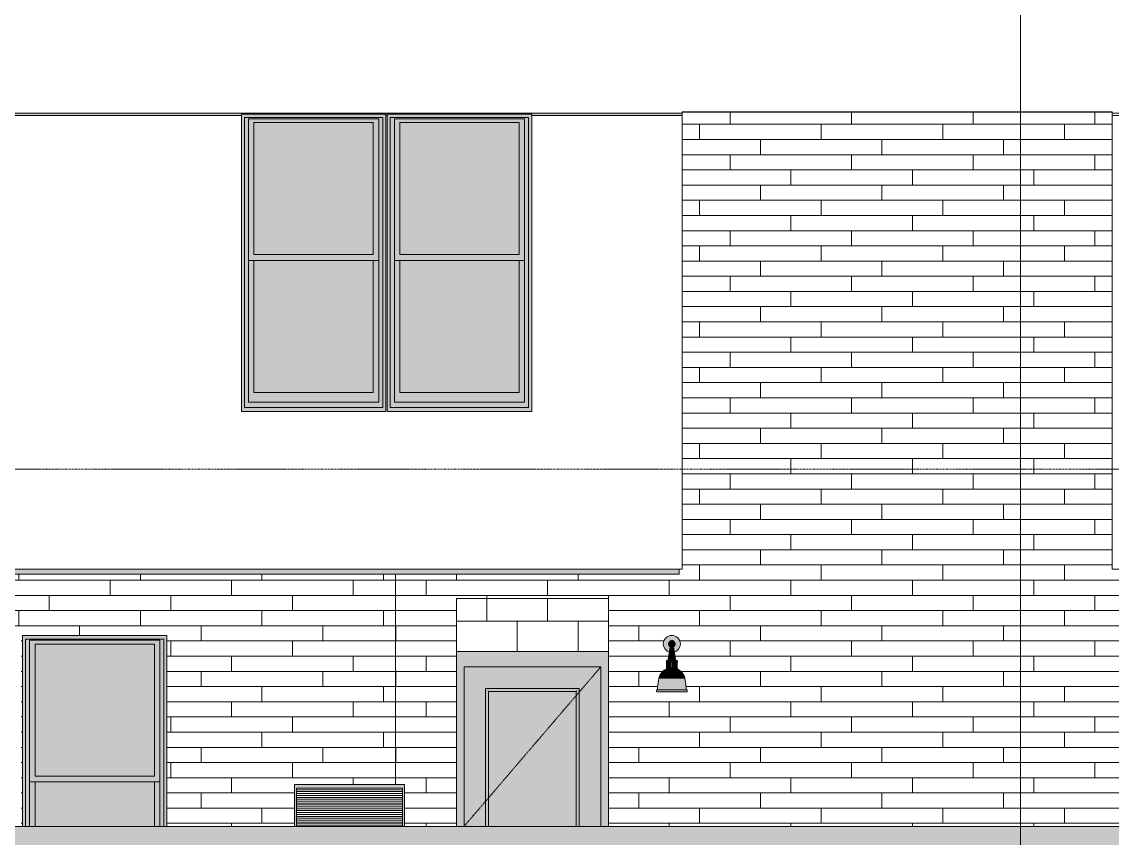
# Model space of a CAD drawing. Header units: inches. Extents: x -4178 to 1394, y -264 to 627.
# Drawn here: x -2810.7 to -2523.7, y 38.9 to 253.8 of the extents above; entities that cross this region are included whole.
import ezdxf

# ---------------------------------------------------------------- set-up
doc = ezdxf.new("R2010")
doc.units = ezdxf.units.IN
doc.header["$MEASUREMENT"] = 0
doc.linetypes.add('Dash 1_16_', pattern=[0.125, 0.0625, -0.0625])
doc.linetypes.add('Grid Line 1_2_', pattern=[0.875, 0.5, -0.125, 0.125, -0.125])
for name, color, linetype, lineweight in [('0-1', 7, 'Continuous', 5), ('0-2', 7, 'Continuous', 9), ('A-CLNG-1', 13, 'Continuous', 5), ('A-CLNG-2', 13, 'Continuous', 9), ('A-DOOR-1', 254, 'Continuous', 9), ('A-DOOR-2', 7, 'Dash 1_16_', 9), ('A-DOOR-3', 7, 'Continuous', 9), ('A-DOOR-FRAM-1', 254, 'Continuous', 9), ('A-DOOR-FRAM-2', 7, 'Continuous', 9), ('A-DOOR-GLAZ-1', 10, 'Continuous', 9), ('A-FLOR-LEVL-1', 51, 'Grid Line 1_2_', 9), ('A-GENM', 5, 'Continuous', 9), ('A-GLAZ-1', 151, 'Continuous', 9), ('A-WALL-1', 7, 'Continuous', 9), ('A-WALL-2', 113, 'Continuous', 5), ('A-WALL-3', 113, 'Continuous', 9), ('A-WALL-PATT-1', 8, 'Continuous', 9), ('A-WALL-PATT-2', 111, 'Continuous', 9), ('E-LITE-EQPM', 33, 'Continuous', 9), ('G-ANNO-SYMB-2', 111, 'Continuous', 9)]:
    doc.layers.add(name, color=color, linetype=linetype, lineweight=lineweight)

# ---------------------------------------------------------------- blocks, each defined once
blk = doc.blocks.new('STOREFRONT DOOR B - ALUM_ STILE W_ GLASS INSET-2299201-BUILDING ELEVATION - WEST')
at = {"layer": 'A-DOOR-1'}
for points in [[(-2688.64, 42), (-2688.62, 78.31), (-2664.01, 78.28), (-2664.01, 42), (-2658.32, 42), (-2658.32, 84), (-2694.32, 84), (-2694.32, 42), (-2690.92, 42)], [(-2688.64, 42), (-2688.56, 42), (-2688.6, 78.28), (-2688.64, 78.26), (-2688.64, 48.39)], [(-2664.09, 78.24), (-2664.07, 78.31), (-2688.6, 78.28), (-2688.56, 78.24), (-2664.29, 78.24)], [(-2688.56, 42), (-2688.05, 42), (-2688.05, 77.72), (-2664.6, 77.72), (-2664.6, 42), (-2664.09, 42), (-2664.09, 78.24), (-2688.56, 78.24), (-2688.56, 48.39)], [(-2681.04, 77.53), (-2664.77, 77.55), (-2664.65, 77.72), (-2688.05, 77.72), (-2687.85, 77.53), (-2685.23, 77.53)], [(-2687.85, 42), (-2687.88, 77.55), (-2688.05, 77.67), (-2688.02, 42), (-2687.85, 42)], [(-2664.8, 42), (-2664.6, 42), (-2664.6, 77.72), (-2664.8, 77.53), (-2664.8, 42.4)], [(-2664.01, 42), (-2664.01, 42), (-2664.05, 78.28), (-2664.09, 78.24), (-2664.05, 42), (-2664.01, 42)]]:
    blk.add_hatch(color=256, dxfattribs=at).paths.add_polyline_path(points, flags=0)
at = {"layer": 'A-DOOR-FRAM-1'}
blk.add_hatch(color=256, dxfattribs=at).paths.add_polyline_path([(-2695.32, 42), (-2694.32, 42), (-2694.32, 84), (-2658.32, 84), (-2658.32, 42), (-2656.32, 42), (-2656.32, 88), (-2696.32, 88), (-2696.32, 42)], flags=0)
at = {"layer": 'A-DOOR-GLAZ-1'}
blk.add_hatch(color=256, dxfattribs=at).paths.add_polyline_path([(-2681.04, 42), (-2664.8, 42), (-2664.8, 77.53), (-2687.85, 77.53), (-2687.85, 42)], flags=0)
at = {"layer": 'A-DOOR-2'}
blk.add_line((-2658.32, 84), (-2694.32, 42), dxfattribs=at)
at = {"layer": 'A-DOOR-3'}
for p, q in [((-2658.32, 84), (-2694.32, 84)), ((-2694.32, 84), (-2694.32, 42)), ((-2658.32, 42), (-2658.32, 84)), ((-2688.64, 78.31), (-2688.64, 42)), ((-2664.01, 78.31), (-2688.64, 78.31)), ((-2687.85, 42), (-2687.85, 77.53)), ((-2687.85, 77.53), (-2664.8, 77.53)), ((-2664.8, 77.53), (-2664.8, 42)), ((-2664.01, 42), (-2664.01, 78.31))]:
    blk.add_line(p, q, dxfattribs=at)
for points, knots in [([(-2688.56, 78.24), (-2688.57, 78.24), (-2688.58, 78.25), (-2688.59, 78.27), (-2688.6, 78.27), (-2688.6, 78.28), (-2688.61, 78.29), (-2688.62, 78.29), (-2688.62, 78.3), (-2688.63, 78.3), (-2688.63, 78.31), (-2688.64, 78.31), (-2688.64, 78.31), (-2688.64, 78.31)], [0, 0, 0, 0, 0.166667, 0.25, 0.333333, 0.375, 0.416667, 0.5, 0.583333, 0.666667, 0.75, 0.833333, 1, 1, 1, 1]), ([(-2687.85, 77.53), (-2687.85, 77.53), (-2687.85, 77.53), (-2687.87, 77.54), (-2687.88, 77.55), (-2687.89, 77.57), (-2687.9, 77.58), (-2687.91, 77.59), (-2687.93, 77.6), (-2687.95, 77.62), (-2687.96, 77.64), (-2687.98, 77.65), (-2688.01, 77.68), (-2688.03, 77.71), (-2688.05, 77.72)], [0, 0, 0, 0, 0.166667, 0.25, 0.333333, 0.416667, 0.458333, 0.5, 0.583333, 0.666667, 0.708333, 0.75, 0.833333, 1, 1, 1, 1]), ([(-2664.6, 77.72), (-2664.62, 77.71), (-2664.64, 77.68), (-2664.67, 77.65), (-2664.69, 77.63), (-2664.71, 77.61), (-2664.72, 77.6), (-2664.74, 77.59), (-2664.75, 77.58), (-2664.76, 77.57), (-2664.77, 77.55), (-2664.78, 77.54), (-2664.79, 77.53), (-2664.8, 77.53), (-2664.8, 77.53)], [-1, -1, -1, -1, -0.833333, -0.75, -0.666667, -0.625, -0.583333, -0.5, -0.458333, -0.416667, -0.333333, -0.25, -0.166667, 0, 0, 0, 0]), ([(-2664.01, 78.31), (-2664.01, 78.31), (-2664.01, 78.31), (-2664.01, 78.31), (-2664.02, 78.3), (-2664.02, 78.3), (-2664.03, 78.29), (-2664.04, 78.29), (-2664.04, 78.28), (-2664.05, 78.27), (-2664.06, 78.27), (-2664.07, 78.25), (-2664.08, 78.24), (-2664.09, 78.24)], [-1, -1, -1, -1, -0.833333, -0.75, -0.666667, -0.583333, -0.5, -0.416667, -0.375, -0.333333, -0.25, -0.166667, 0, 0, 0, 0])]:
    blk.add_open_spline(points, degree=3, knots=knots, dxfattribs=at)
at = {"layer": 'A-DOOR-FRAM-2'}
for p, q in [((-2694.32, 84), (-2694.32, 42)), ((-2694.32, 84), (-2658.32, 84)), ((-2658.32, 84), (-2658.32, 42))]:
    blk.add_line(p, q, dxfattribs=at)
blk = doc.blocks.new('CTR - 1st Phase -Stairs _ Elevators_rvt-1-BUILDING ELEVATION - WEST')
at = {"layer": 'A-WALL-PATT-1'}
h = blk.add_hatch(dxfattribs=at)
h.set_pattern_fill('FP_13', color=256, style=0, pattern_type=2)
h.set_pattern_definition([(0, (-2704.324, 0), (0, 8), []), (90, (-2704.324, 0), (-8, 8), [8, -8])])
h.paths.add_polyline_path([(-2696.32, 88), (-2656.32, 88), (-2656.32, 102), (-2696.32, 102), (-2696.32, 96.25)], flags=0)
at = {"layer": 'A-FLOR-LEVL-1'}
blk.add_line((-4168.71, 136), (-1830.2, 136), dxfattribs=at)
at = {"layer": 'A-WALL-1'}
blk.add_line((-2696.32, 88), (-2656.32, 88), dxfattribs=at)
at = {"layer": '0-2'}
blk.add_blockref('STOREFRONT DOOR B - ALUM_ STILE W_ GLASS INSET-2299201-BUILDING ELEVATION - WEST', (0, 0), dxfattribs=at)
blk = doc.blocks.new('Basic Wall _ EXT - FIBER CEMENT - LARGE - ___-2505169-BUILDING ELEVATION - WEST')
at = {"layer": 'A-WALL-3'}
h = blk.add_hatch(color=256, dxfattribs=at)
h.paths.add_polyline_path([(-2637, 229.15), (-2636.92, 229.15), (-2636.95, 229.73), (-3180.87, 229.72), (-3180.87, 229.15), (-3060.14, 229.15), (-3060.14, 229.5), (-3022.11, 229.5), (-3022.11, 229.15), (-3021.74, 229.15), (-3021.74, 229.5), (-2983.71, 229.5), (-2983.71, 229.15), (-2906.54, 229.15), (-2906.54, 229.5), (-2868.51, 229.5), (-2868.51, 229.15), (-2752.94, 229.15), (-2752.94, 229.5), (-2714.91, 229.5), (-2714.91, 229.15), (-2714.54, 229.15), (-2714.54, 229.5), (-2676.51, 229.5), (-2676.51, 229.15), (-2637.21, 229.15)], flags=0)
h.paths.add_polyline_path([(-3860.05, 229.15), (-3828.14, 229.15), (-3828.14, 229.5), (-3790.11, 229.5), (-3790.11, 229.15), (-3674.54, 229.15), (-3674.54, 229.5), (-3636.51, 229.5), (-3636.51, 229.15), (-3597.74, 229.15), (-3597.74, 229.5), (-3559.71, 229.5), (-3559.71, 229.15), (-3405.74, 229.15), (-3405.74, 229.5), (-3367.71, 229.5), (-3367.71, 229.15), (-3290.54, 229.15), (-3290.54, 229.5), (-3285.36, 229.5), (-3285.36, 229.73), (-3861.05, 229.73), (-3861.05, 229.15), (-3860.06, 229.15)], flags=0)
h.paths.add_polyline_path([(-3252.51, 229.15), (-3181.87, 229.15), (-3181.87, 229.73), (-3284.36, 229.73), (-3284.35, 229.5), (-3252.51, 229.5)], flags=0)
blk.add_hatch(color=256, dxfattribs=at).paths.add_polyline_path([(-2636.92, 229.73), (-2636.95, 229.75), (-2636.95, 229.73)], flags=0)
for p, q in [((-2636.92, 229.73), (-3180.87, 229.73)), ((-2636.92, 229.73), (-2636.92, 229.15)), ((-2523.72, 229.15), (-2523.72, 229.73)), ((-2325.35, 229.73), (-2523.72, 229.73)), ((-2868.52, 229.15), (-2752.93, 229.15)), ((-2714.92, 229.15), (-2714.56, 229.15)), ((-2676.52, 229.15), (-2636.92, 229.15)), ((-2523.72, 229.15), (-2484.13, 229.15))]:
    blk.add_line(p, q, dxfattribs=at)
blk = doc.blocks.new('Window-Double_Hung-Andersen-400_Series-Tilt_Wash - 2nd Floor-2637013-BUILDING ELEVATION - WEST')
at = {"layer": 'A-GLAZ-1'}
h = blk.add_hatch(color=256, dxfattribs=at)
h.paths.add_polyline_path([(-2443.49, 151.19), (-2407.34, 151.19), (-2407.34, 229.5), (-2445.36, 229.5), (-2445.36, 151.19), (-2444.55, 151.19)], flags=0)
h.paths.add_polyline_path([(-2436.03, 153.69), (-2443.49, 153.69), (-2443.49, 228.25), (-2409.21, 228.25), (-2409.21, 153.69), (-2429.67, 153.69)], flags=0)
h = blk.add_hatch(color=256, dxfattribs=at)
h.paths.add_polyline_path([(-2443.49, 191), (-2409.21, 191.02), (-2409.21, 228.25), (-2443.49, 228.24), (-2443.49, 191.19)], flags=0)
h.paths.add_polyline_path([(-2429.67, 192.5), (-2442.05, 192.5), (-2442.05, 227.25), (-2410.65, 227.25), (-2410.65, 192.5)], flags=0)
for points in [[(-2410.65, 192.5), (-2410.65, 227.25), (-2442.05, 227.25), (-2442.05, 192.5), (-2429.67, 192.5)], [(-2429.67, 153.69), (-2409.21, 153.69), (-2409.21, 191), (-2410.65, 191), (-2410.65, 156.25), (-2442.05, 156.25), (-2442.05, 191), (-2443.49, 191), (-2443.49, 153.69), (-2436.03, 153.69)], [(-2412.91, 156.25), (-2410.65, 156.25), (-2410.65, 191), (-2442.05, 191), (-2442.05, 156.25), (-2429.67, 156.25)]]:
    blk.add_hatch(color=256, dxfattribs=at).paths.add_polyline_path(points, flags=0)
for p, q in [((-2407.34, 229.5), (-2445.36, 229.5)), ((-2445.36, 229.5), (-2445.36, 151.19)), ((-2445.36, 151.19), (-2445.36, 229.5)), ((-2407.34, 229.5), (-2445.36, 229.5)), ((-2444.55, 228.56), (-2444.55, 152.22)), ((-2444.55, 228.56), (-2408.15, 228.56)), ((-2443.49, 153.69), (-2443.49, 228.25)), ((-2443.49, 228.25), (-2409.21, 228.25)), ((-2442.05, 192.5), (-2442.05, 227.25)), ((-2442.05, 227.25), (-2410.65, 227.25)), ((-2410.65, 227.25), (-2410.65, 192.5)), ((-2409.21, 228.25), (-2409.21, 153.69)), ((-2408.15, 228.56), (-2408.15, 152.22)), ((-2407.34, 151.19), (-2407.34, 229.5)), ((-2407.34, 151.19), (-2407.34, 229.5)), ((-2410.65, 192.5), (-2442.05, 192.5)), ((-2443.49, 191), (-2409.21, 191)), ((-2442.05, 156.25), (-2442.05, 191)), ((-2410.65, 191), (-2410.65, 156.25)), ((-2410.65, 156.25), (-2442.05, 156.25)), ((-2408.15, 152.22), (-2444.55, 152.22)), ((-2409.21, 153.69), (-2443.49, 153.69)), ((-2445.36, 151.19), (-2407.34, 151.19)), ((-2445.36, 151.19), (-2407.34, 151.19))]:
    blk.add_line(p, q, dxfattribs=at)
blk = doc.blocks.new('Window-Double_Hung-Andersen-400_Series-Tilt_Wash - 1st Floor-2636178-BUILDING ELEVATION - WEST')
at = {"layer": 'A-GLAZ-1'}
for points in [[(-2847.06, 42), (-2847.06, 91), (-2812.79, 91), (-2812.79, 42), (-2810.91, 42), (-2810.92, 92.25), (-2848.94, 92.25), (-2848.94, 42), (-2847.69, 42)], [(-2814.22, 55.25), (-2814.22, 90), (-2845.62, 90), (-2845.62, 55.25), (-2815.11, 55.25)], [(-2814.22, 42), (-2814.22, 53.75), (-2845.62, 53.75), (-2845.62, 42), (-2831.33, 42)]]:
    blk.add_hatch(color=256, dxfattribs=at).paths.add_polyline_path(points, flags=0)
h = blk.add_hatch(color=256, dxfattribs=at)
h.paths.add_polyline_path([(-2815.11, 53.75), (-2812.79, 53.75), (-2812.79, 91), (-2847.06, 90.99), (-2847.06, 53.75), (-2831.87, 53.75)], flags=0)
h.paths.add_polyline_path([(-2845.62, 55.25), (-2845.62, 90), (-2814.22, 90), (-2814.22, 55.25), (-2831.87, 55.25)], flags=0)
h = blk.add_hatch(color=256, dxfattribs=at)
h.paths.add_polyline_path([(-2847.06, 42), (-2845.62, 42), (-2845.62, 53.75), (-2847.06, 53.75), (-2847.06, 45.39)], flags=0)
h.paths.add_polyline_path([(-2812.79, 42), (-2812.79, 53.75), (-2814.22, 53.75), (-2814.22, 42), (-2812.97, 42)], flags=0)
for p, q in [((-2810.91, 92.25), (-2848.94, 92.25)), ((-2848.94, 92.25), (-2848.94, 42)), ((-2848.94, 92.25), (-2848.94, 42)), ((-2810.91, 92.25), (-2848.94, 92.25)), ((-2810.91, 42), (-2810.91, 92.25)), ((-2810.91, 92.25), (-2810.91, 42)), ((-2848.12, 91.31), (-2811.72, 91.31)), ((-2848.12, 42), (-2848.12, 91.31)), ((-2847.06, 42), (-2847.06, 91)), ((-2847.06, 91), (-2812.79, 91)), ((-2845.62, 55.25), (-2845.62, 90)), ((-2845.62, 90), (-2814.22, 90)), ((-2814.22, 90), (-2814.22, 55.25)), ((-2812.79, 91), (-2812.79, 42)), ((-2811.72, 42), (-2811.72, 91.31)), ((-2814.22, 55.25), (-2845.62, 55.25)), ((-2847.06, 53.75), (-2812.79, 53.75)), ((-2845.62, 42), (-2845.62, 53.75)), ((-2814.22, 53.75), (-2814.22, 42))]:
    blk.add_line(p, q, dxfattribs=at)
blk = doc.blocks.new('VISA-OW2400-02-SASS - OW2400-L30K-MVOLT-V12-BUILDING ELEVATION - WEST')
at = {"layer": 'E-LITE-EQPM'}
h = blk.add_hatch(color=256, dxfattribs=at)
h.paths.add_polyline_path([(-2896.74, 87.83), (-2896.21, 88.05), (-2895.75, 88.41), (-2895.39, 88.88), (-2895.16, 89.42), (-2895.09, 90), (-2895.16, 90.58), (-2895.39, 91.13), (-2895.75, 91.59), (-2896.34, 92), (-2896.75, 92.17), (-2897.34, 92.25), (-2897.92, 92.17), (-2898.46, 91.95), (-2898.93, 91.59), (-2899.28, 91.13), (-2899.51, 90.58), (-2899.59, 90), (-2899.51, 89.42), (-2899.28, 88.88), (-2898.91, 88.39), (-2898.46, 88.05), (-2897.93, 87.83), (-2897.72, 89.24), (-2898.06, 89.55), (-2898.1, 89.68), (-2898.12, 89.69), (-2898.17, 90.05), (-2898.08, 90.32), (-2898.07, 90.39), (-2898.05, 90.44), (-2897.75, 90.73), (-2897.65, 90.75), (-2897.49, 90.85), (-2897.48, 90.79), (-2897.42, 90.77), (-2897.34, 90.71), (-2897.27, 90.77), (-2897.33, 90.79), (-2897.24, 90.85), (-2897, 90.71), (-2897.08, 90.83), (-2896.93, 90.75), (-2896.78, 90.65), (-2896.63, 90.46), (-2896.52, 90.19), (-2896.5, 90.02), (-2896.57, 89.66), (-2896.63, 89.63), (-2896.72, 89.41), (-2896.8, 89.35), (-2896.97, 89.22), (-2896.75, 87.89)], flags=0)
h.paths.add_polyline_path([(-2897.34, 90.77), (-2897.44, 90.79), (-2897.4, 90.87), (-2897.34, 90.77)], flags=0)
for points in [[(-2897.61, 85.93), (-2897.34, 85.93), (-2897.34, 89.22), (-2897.7, 89.22), (-2898.21, 85.93), (-2897.61, 85.93)], [(-2897.04, 89.22), (-2896.97, 89.22), (-2896.65, 89.53), (-2896.61, 89.67), (-2896.57, 89.67), (-2896.5, 89.82), (-2896.5, 90.02), (-2896.52, 90.19), (-2896.65, 90.5), (-2896.78, 90.65), (-2897, 90.8), (-2897.08, 90.81), (-2897.08, 90.75), (-2897.29, 90.84), (-2897.34, 90.77), (-2897.24, 90.77), (-2897.34, 90.67), (-2897.34, 89.22), (-2897.06, 89.22)], [(-2896.44, 85.93), (-2897, 89.22), (-2897.34, 89.22), (-2897.34, 85.93), (-2896.49, 85.93)], [(-2898.91, 80.85), (-2897.34, 80.85), (-2897.34, 83.41), (-2898.79, 83.41), (-2899.67, 82.8), (-2900.38, 81.93), (-2900.73, 80.85), (-2898.97, 80.85)], [(-2897.67, 85.29), (-2897.34, 85.29), (-2897.35, 85.54), (-2898.79, 85.54), (-2898.79, 85.29), (-2897.68, 85.29)], [(-2897.64, 83.41), (-2897.34, 83.41), (-2897.35, 83.66), (-2898.79, 83.66), (-2898.79, 83.41), (-2897.65, 83.41)], [(-2897.7, 83.72), (-2897.34, 83.72), (-2897.36, 85.22), (-2898.72, 85.22), (-2898.69, 83.72), (-2898.03, 83.72)], [(-2897.59, 85.54), (-2897.34, 85.54), (-2897.34, 85.65), (-2897.34, 85.67), (-2897.34, 85.7), (-2898.34, 85.67), (-2898.34, 85.65), (-2898.63, 85.62), (-2898.69, 85.54), (-2897.6, 85.54)], [(-2897.61, 85.22), (-2897.34, 85.22), (-2897.35, 85.29), (-2898.59, 85.29), (-2898.53, 85.22), (-2897.63, 85.22)], [(-2897.68, 83.66), (-2897.34, 83.67), (-2897.34, 83.72), (-2898.53, 83.72), (-2898.59, 83.66), (-2897.69, 83.66)], [(-2897.52, 85.7), (-2897.34, 85.73), (-2897.34, 85.93), (-2898.24, 85.93), (-2898.28, 85.81), (-2898.21, 85.81), (-2898.21, 85.75), (-2898.11, 85.73), (-2898.09, 85.71), (-2897.89, 85.72), (-2897.68, 85.72), (-2897.53, 85.7)], [(-2896.44, 85.7), (-2896.44, 85.74), (-2896.45, 85.77), (-2896.44, 85.8), (-2896.35, 85.78), (-2896.35, 85.8), (-2896.44, 85.93), (-2897.34, 85.93), (-2897.34, 85.7), (-2896.95, 85.71), (-2896.76, 85.72), (-2896.58, 85.72), (-2896.44, 85.7)], [(-2895.98, 85.54), (-2896.08, 85.64), (-2897.34, 85.7), (-2897.34, 85.67), (-2897.34, 85.65), (-2897.34, 85.54), (-2896.05, 85.54)], [(-2895.95, 85.29), (-2895.89, 85.29), (-2895.89, 85.54), (-2897.34, 85.54), (-2897.34, 85.29), (-2895.98, 85.29)], [(-2896.65, 85.22), (-2896.14, 85.22), (-2896.08, 85.29), (-2897.34, 85.29), (-2897.34, 85.22), (-2896.7, 85.22)], [(-2895.98, 83.72), (-2895.95, 83.72), (-2895.95, 85.22), (-2897.34, 85.22), (-2897.34, 83.72), (-2896.05, 83.72)], [(-2896.13, 83.66), (-2896.08, 83.66), (-2896.14, 83.72), (-2897.34, 83.72), (-2897.34, 83.66), (-2896.14, 83.66)], [(-2896.35, 83.41), (-2895.89, 83.41), (-2895.89, 83.66), (-2897.34, 83.66), (-2897.34, 83.41), (-2896.39, 83.41)], [(-2893.94, 80.85), (-2894.35, 82.01), (-2895.14, 82.91), (-2895.94, 83.41), (-2897.34, 83.41), (-2897.34, 80.85), (-2893.94, 80.85)], [(-2897.34, 77.98), (-2897.34, 80.85), (-2900.73, 80.85), (-2901.03, 79.24), (-2901.08, 78.3), (-2901.09, 77.98), (-2897.88, 77.98)], [(-2894.73, 77.98), (-2893.59, 77.98), (-2893.61, 78.79), (-2893.69, 79.6), (-2893.94, 80.85), (-2897.34, 80.85), (-2897.34, 77.98), (-2894.86, 77.98)], [(-2897.34, 77.38), (-2897.34, 77.98), (-2901.33, 77.98), (-2901.33, 77.38), (-2898.11, 77.38)], [(-2893.34, 77.38), (-2893.34, 77.98), (-2897.34, 77.98), (-2897.34, 77.38), (-2893.82, 77.38)]]:
    blk.add_hatch(color=256, dxfattribs=at).paths.add_polyline_path(points, flags=0)
h = blk.add_hatch(color=256, dxfattribs=at)
h.paths.add_polyline_path([(-2897.42, 89.22), (-2897.34, 89.22), (-2897.34, 90.71), (-2897.49, 90.79), (-2897.52, 90.79), (-2897.52, 90.84), (-2897.65, 90.79), (-2897.68, 90.79), (-2898.08, 90.41), (-2898.08, 90.32), (-2898.14, 90.2), (-2898.16, 89.97), (-2898.1, 89.68), (-2898.07, 89.65), (-2898.06, 89.54), (-2897.7, 89.22), (-2897.44, 89.22)], flags=0)
h.paths.add_polyline_path([(-2897.34, 90.77), (-2897.4, 90.87), (-2897.44, 90.79), (-2897.34, 90.77)], flags=0)
for p, q in [((-2897.76, 89.22), (-2898.28, 85.93)), ((-2897.34, 89.22), (-2897.7, 89.22)), ((-2896.97, 89.22), (-2897.34, 89.22)), ((-2896.39, 85.93), (-2896.91, 89.22)), ((-2898.79, 85.54), (-2898.79, 85.29)), ((-2897.34, 85.54), (-2898.79, 85.54)), ((-2898.79, 85.29), (-2898.72, 85.22)), ((-2897.34, 85.29), (-2898.79, 85.29)), ((-2898.72, 83.72), (-2898.79, 83.66)), ((-2898.79, 83.66), (-2898.79, 83.41)), ((-2897.34, 83.66), (-2898.79, 83.66)), ((-2897.34, 83.41), (-2898.79, 83.41)), ((-2898.72, 85.22), (-2898.72, 83.72)), ((-2897.34, 85.22), (-2898.72, 85.22)), ((-2897.34, 83.72), (-2898.72, 83.72)), ((-2897.34, 85.7), (-2898.45, 85.7)), ((-2898.28, 85.7), (-2898.02, 85.7)), ((-2897.34, 85.93), (-2898.24, 85.93)), ((-2896.44, 85.93), (-2897.34, 85.93)), ((-2896.22, 85.7), (-2897.34, 85.7)), ((-2895.89, 85.54), (-2897.34, 85.54)), ((-2895.89, 85.29), (-2897.34, 85.29)), ((-2895.95, 85.22), (-2897.34, 85.22)), ((-2895.95, 83.72), (-2897.34, 83.72)), ((-2895.89, 83.66), (-2897.34, 83.66)), ((-2895.89, 83.41), (-2897.34, 83.41)), ((-2896.65, 85.7), (-2896.22, 85.7)), ((-2895.95, 85.22), (-2895.89, 85.29)), ((-2895.95, 83.72), (-2895.95, 85.22)), ((-2895.89, 83.66), (-2895.95, 83.72)), ((-2895.89, 85.29), (-2895.89, 85.54)), ((-2895.89, 83.41), (-2895.89, 83.66)), ((-2901.39, 77.98), (-2901.39, 77.38)), ((-2901.33, 77.98), (-2897.34, 77.98)), ((-2897.34, 77.98), (-2893.34, 77.98)), ((-2893.28, 77.38), (-2893.28, 77.98)), ((-2897.34, 77.38), (-2901.33, 77.38)), ((-2893.34, 77.38), (-2897.34, 77.38))]:
    blk.add_line(p, q, dxfattribs=at)
at = {"layer": 'E-LITE-EQPM', "flags": 128}
for points in [[(-2897.76, 89.22), (-2897.79, 89.24), (-2897.82, 89.26), (-2897.85, 89.29), (-2897.88, 89.31), (-2897.9, 89.34), (-2897.93, 89.36), (-2897.96, 89.39), (-2897.98, 89.42), (-2898, 89.45), (-2898.02, 89.48), (-2898.04, 89.51), (-2898.06, 89.54), (-2898.08, 89.57), (-2898.1, 89.6), (-2898.11, 89.64), (-2898.13, 89.67), (-2898.14, 89.71), (-2898.15, 89.74), (-2898.16, 89.78), (-2898.17, 89.81), (-2898.18, 89.85), (-2898.18, 89.89), (-2898.18, 89.92), (-2898.19, 89.96), (-2898.19, 90), (-2898.19, 90.03), (-2898.19, 90.07), (-2898.18, 90.11), (-2898.18, 90.14), (-2898.17, 90.18), (-2898.16, 90.22), (-2898.15, 90.25), (-2898.14, 90.29), (-2898.13, 90.32), (-2898.12, 90.36), (-2898.1, 90.39), (-2898.09, 90.42), (-2898.07, 90.46), (-2898.05, 90.49), (-2898.03, 90.52), (-2898.01, 90.55), (-2897.99, 90.58), (-2897.96, 90.61), (-2897.94, 90.63), (-2897.91, 90.66), (-2897.88, 90.68), (-2897.86, 90.71), (-2897.83, 90.73), (-2897.8, 90.75), (-2897.77, 90.77), (-2897.74, 90.79), (-2897.7, 90.81), (-2897.67, 90.83), (-2897.64, 90.84), (-2897.6, 90.86), (-2897.57, 90.87), (-2897.53, 90.88), (-2897.5, 90.89), (-2897.46, 90.9), (-2897.43, 90.91), (-2897.39, 90.91), (-2897.35, 90.92), (-2897.34, 90.92)], [(-2897.34, 90.92), (-2897.3, 90.92), (-2897.26, 90.91), (-2897.23, 90.91), (-2897.19, 90.9), (-2897.15, 90.89), (-2897.12, 90.88), (-2897.08, 90.87), (-2897.05, 90.85), (-2897.02, 90.84), (-2896.98, 90.82), (-2896.95, 90.8), (-2896.92, 90.78), (-2896.89, 90.76), (-2896.86, 90.74), (-2896.83, 90.72), (-2896.8, 90.7), (-2896.77, 90.67), (-2896.75, 90.65), (-2896.72, 90.62), (-2896.7, 90.59), (-2896.68, 90.56), (-2896.65, 90.53), (-2896.63, 90.5), (-2896.61, 90.47), (-2896.6, 90.44), (-2896.58, 90.41), (-2896.56, 90.37), (-2896.55, 90.34), (-2896.54, 90.3), (-2896.52, 90.27), (-2896.51, 90.23), (-2896.51, 90.2), (-2896.5, 90.16), (-2896.49, 90.12), (-2896.49, 90.09), (-2896.49, 90.05), (-2896.48, 90.01), (-2896.49, 89.98), (-2896.49, 89.94), (-2896.49, 89.9), (-2896.49, 89.87), (-2896.5, 89.83), (-2896.51, 89.79), (-2896.52, 89.76), (-2896.53, 89.72), (-2896.54, 89.69), (-2896.55, 89.65), (-2896.57, 89.62), (-2896.58, 89.59), (-2896.6, 89.55), (-2896.62, 89.52), (-2896.64, 89.49), (-2896.66, 89.46), (-2896.68, 89.43), (-2896.71, 89.4), (-2896.73, 89.38), (-2896.76, 89.35), (-2896.78, 89.32), (-2896.81, 89.3), (-2896.84, 89.28), (-2896.87, 89.25), (-2896.9, 89.23), (-2896.91, 89.22)], [(-2900.79, 80.85), (-2900.76, 80.99), (-2900.72, 81.12), (-2900.68, 81.26), (-2900.63, 81.4), (-2900.58, 81.53), (-2900.52, 81.66), (-2900.46, 81.79), (-2900.39, 81.91), (-2900.32, 82.04), (-2900.24, 82.16), (-2900.16, 82.28), (-2900.08, 82.39), (-2899.98, 82.5), (-2899.89, 82.61), (-2899.79, 82.71), (-2899.69, 82.81), (-2899.58, 82.9), (-2899.47, 82.99), (-2899.35, 83.08), (-2899.23, 83.16), (-2899.11, 83.23), (-2898.99, 83.3), (-2898.86, 83.37), (-2898.79, 83.41)], [(-2898.79, 85.54), (-2898.77, 85.56), (-2898.76, 85.57), (-2898.75, 85.58), (-2898.74, 85.59), (-2898.72, 85.61), (-2898.71, 85.62), (-2898.69, 85.63), (-2898.68, 85.64), (-2898.66, 85.65), (-2898.65, 85.66), (-2898.63, 85.66), (-2898.61, 85.67), (-2898.6, 85.68), (-2898.58, 85.68), (-2898.56, 85.69), (-2898.54, 85.69), (-2898.53, 85.7), (-2898.51, 85.7), (-2898.51, 85.7)], [(-2898.51, 85.7), (-2898.5, 85.7), (-2898.49, 85.7), (-2898.48, 85.7), (-2898.47, 85.71), (-2898.46, 85.71), (-2898.45, 85.71), (-2898.44, 85.71), (-2898.44, 85.71), (-2898.43, 85.72), (-2898.42, 85.72), (-2898.41, 85.72), (-2898.4, 85.73), (-2898.39, 85.73), (-2898.39, 85.74), (-2898.38, 85.74), (-2898.37, 85.75), (-2898.37, 85.75), (-2898.36, 85.76), (-2898.35, 85.76), (-2898.35, 85.77), (-2898.34, 85.78), (-2898.33, 85.78), (-2898.33, 85.79), (-2898.32, 85.8), (-2898.32, 85.81), (-2898.31, 85.81), (-2898.31, 85.82), (-2898.3, 85.83), (-2898.3, 85.84), (-2898.3, 85.85), (-2898.29, 85.85), (-2898.29, 85.86), (-2898.29, 85.87), (-2898.29, 85.88), (-2898.28, 85.89), (-2898.28, 85.9), (-2898.28, 85.91), (-2898.28, 85.92), (-2898.28, 85.93), (-2898.28, 85.93)], [(-2896.39, 85.93), (-2896.39, 85.92), (-2896.39, 85.91), (-2896.39, 85.9), (-2896.39, 85.89), (-2896.39, 85.88), (-2896.38, 85.87), (-2896.38, 85.87), (-2896.38, 85.86), (-2896.38, 85.85), (-2896.37, 85.84), (-2896.37, 85.83), (-2896.37, 85.82), (-2896.36, 85.82), (-2896.36, 85.81), (-2896.35, 85.8), (-2896.35, 85.79), (-2896.34, 85.79), (-2896.34, 85.78), (-2896.33, 85.77), (-2896.32, 85.77), (-2896.32, 85.76), (-2896.31, 85.75), (-2896.3, 85.75), (-2896.29, 85.74), (-2896.29, 85.74), (-2896.28, 85.73), (-2896.27, 85.73), (-2896.26, 85.72), (-2896.26, 85.72), (-2896.25, 85.72), (-2896.24, 85.71), (-2896.23, 85.71), (-2896.22, 85.71), (-2896.21, 85.71), (-2896.2, 85.71), (-2896.2, 85.7), (-2896.19, 85.7), (-2896.18, 85.7), (-2896.17, 85.7), (-2896.17, 85.7)], [(-2896.17, 85.7), (-2896.15, 85.7), (-2896.13, 85.69), (-2896.11, 85.69), (-2896.1, 85.68), (-2896.08, 85.68), (-2896.06, 85.67), (-2896.04, 85.66), (-2896.03, 85.66), (-2896.01, 85.65), (-2896, 85.64), (-2895.98, 85.63), (-2895.97, 85.62), (-2895.95, 85.61), (-2895.94, 85.59), (-2895.93, 85.58), (-2895.91, 85.57), (-2895.9, 85.56), (-2895.89, 85.54), (-2895.89, 85.54)], [(-2895.89, 83.41), (-2895.76, 83.34), (-2895.63, 83.28), (-2895.51, 83.2), (-2895.39, 83.12), (-2895.27, 83.04), (-2895.16, 82.95), (-2895.05, 82.86), (-2894.94, 82.77), (-2894.84, 82.67), (-2894.74, 82.56), (-2894.65, 82.45), (-2894.56, 82.34), (-2894.48, 82.23), (-2894.4, 82.11), (-2894.32, 81.99), (-2894.25, 81.86), (-2894.18, 81.74), (-2894.12, 81.61), (-2894.07, 81.47), (-2894.02, 81.34), (-2893.98, 81.2), (-2893.94, 81.07), (-2893.9, 80.93), (-2893.89, 80.85)], [(-2901.14, 77.98), (-2901.08, 78.83), (-2900.98, 79.68), (-2900.85, 80.52), (-2900.79, 80.85)], [(-2893.89, 80.85), (-2893.74, 80), (-2893.63, 79.16), (-2893.55, 78.3), (-2893.53, 77.98)]]:
    blk.add_lwpolyline(points, dxfattribs=at)
at = {"layer": 'E-LITE-EQPM'}
for start, end in [(360, 180), (180, 254.7454), (285.2546, 360)]:
    blk.add_arc((-2897.34, 90), 2.25, start, end, dxfattribs=at)
blk = doc.blocks.new('V-Series_EWC4_SPVU_RFA_2015 - 1ST FLOOR-V19-BUILDING ELEVATION - WEST')
at = {"layer": 'A-GENM'}
blk.add_hatch(color=256, dxfattribs=at).paths.add_polyline_path([(-3508.12, 42), (-3508.12, 52.06), (-3480.25, 52.06), (-3480.25, 42), (-3479.69, 42), (-3479.69, 53), (-3508.69, 53), (-3508.69, 42), (-3508.25, 42)], flags=0)
h = blk.add_hatch(dxfattribs=at)
h.set_pattern_fill('FP_17', color=256, style=0, pattern_type=2)
h.set_pattern_definition([(0, (-3482.826, -146.361), (0, 0.5), [])])
h.paths.add_polyline_path([(-3480.25, 42), (-3480.25, 52.06), (-3508.12, 52.06), (-3508.12, 42), (-3485.45, 42)], flags=0)
for p, q in [((-3479.69, 53), (-3508.69, 53)), ((-3508.69, 53), (-3508.69, 42)), ((-3508.12, 52.06), (-3508.12, 42)), ((-3480.25, 52.06), (-3508.12, 52.06)), ((-3508.12, 52.06), (-3480.25, 52.06)), ((-3508.12, 42), (-3508.12, 52.06)), ((-3480.25, 42), (-3480.25, 52.06)), ((-3480.25, 52.06), (-3480.25, 42)), ((-3479.69, 42), (-3479.69, 53))]:
    blk.add_line(p, q, dxfattribs=at)

msp = doc.modelspace()

# ---------------------------------------------------------------- hatches: boundary and pattern name
at = {"layer": 'A-CLNG-1'}
msp.add_hatch(color=256, dxfattribs=at).paths.add_polyline_path([(-2645.549, 108.375), (-2637.674, 108.375), (-2637.674, 109.75), (-3860.474, 109.75), (-3860.474, 108.375), (-2654.177, 108.375)], flags=0)
at = {"layer": 'A-WALL-2'}
msp.add_hatch(color=256, dxfattribs=at).paths.add_polyline_path([(-2530.218, 230), (-2523.724, 230), (-2523.726, 230.125), (-2636.924, 230.125), (-2636.924, 230), (-2597.252, 230)], flags=0)
at = {"layer": 'A-WALL-PATT-2'}
h = msp.add_hatch(dxfattribs=at)
h.set_pattern_fill('FP_19', color=256, style=0, pattern_type=2)
h.set_pattern_definition([(0, (-2688.324, 2.8), (0, 4), []), (90, (-2688.324, 2.8), (-8, 8), [4, -28]), (90, (-2672.324, 6.8), (-8, 8), [4, -28])])
h.paths.add_polyline_path([(-2709.961, 42), (-2696.324, 42), (-2696.324, 102), (-2656.324, 102), (-2656.324, 42), (-2520.324, 42), (-2520.324, 108.375), (-2522.974, 108.375), (-2522.974, 109.75), (-2523.724, 109.75), (-2523.724, 230), (-2636.924, 230), (-2636.924, 109.75), (-2637.674, 109.75), (-2637.674, 108.375), (-2712.324, 108.375), (-2712.324, 53), (-2709.961, 53), (-2709.961, 48.386)], flags=0)
h.paths.add_polyline_path([(-2639.151, 85.702), (-2639.533, 85.715), (-2639.34, 85.702), (-2639.152, 85.702)], flags=0)
h.paths.add_polyline_path([(-2642.921, 77.384), (-2643.62, 77.384), (-2643.62, 77.978), (-2643.373, 77.978), (-2643.317, 79.238), (-2643.301, 79.418), (-2642.921, 81.154), (-2642.66, 81.954), (-2641.841, 82.895), (-2641.074, 83.406), (-2641.074, 83.656), (-2640.879, 83.656), (-2640.821, 83.724), (-2641.006, 83.724), (-2640.977, 85.224), (-2640.821, 85.224), (-2640.914, 85.291), (-2641.074, 85.291), (-2641.074, 85.541), (-2640.977, 85.541), (-2640.879, 85.638), (-2640.23, 85.727), (-2640.376, 85.71), (-2640.393, 85.744), (-2640.419, 85.761), (-2640.515, 85.744), (-2640.524, 85.814), (-2640.568, 85.832), (-2640.524, 85.927), (-2640.216, 87.83), (-2640.75, 88.051), (-2641.216, 88.409), (-2641.573, 88.875), (-2641.798, 89.418), (-2641.875, 90), (-2641.734, 90.736), (-2641.573, 91.125), (-2641.216, 91.591), (-2640.75, 91.949), (-2640.207, 92.173), (-2639.625, 92.25), (-2639.042, 92.173), (-2638.5, 91.949), (-2638.034, 91.591), (-2637.676, 91.125), (-2637.451, 90.582), (-2637.375, 90), (-2637.451, 89.418), (-2637.676, 88.875), (-2638.034, 88.409), (-2638.5, 88.051), (-2639.032, 87.827), (-2638.681, 85.864), (-2638.683, 85.799), (-2638.779, 85.797), (-2638.779, 85.751), (-2638.779, 85.708), (-2639.127, 85.707), (-2638.934, 85.702), (-2638.336, 85.619), (-2638.223, 85.541), (-2638.175, 85.541), (-2638.175, 85.291), (-2638.37, 85.291), (-2638.428, 85.224), (-2638.243, 85.224), (-2638.272, 83.724), (-2638.428, 83.724), (-2638.336, 83.656), (-2638.175, 83.656), (-2638.175, 83.406), (-2637.299, 82.811), (-2636.58, 81.926), (-2636.191, 80.662), (-2635.948, 79.418), (-2635.876, 77.978), (-2635.629, 77.978), (-2635.629, 77.384), (-2642.905, 77.384)], flags=0)
h = msp.add_hatch(dxfattribs=at)
h.set_pattern_fill('FP_5', color=256, style=0, pattern_type=2)
h.set_pattern_definition([(0, (-3827.511, -29.2), (0, 4), []), (90, (-3827.511, -29.2), (-8, 8), [4, -28]), (90, (-3811.511, -25.2), (-8, 8), [4, -28])])
h.paths.add_polyline_path([(-3823.199, 42), (-3808.748, 42), (-3808.748, 92.25), (-3770.725, 92.25), (-3770.725, 42), (-3747.475, 42), (-3747.475, 62.708), (-3587.475, 62.708), (-3587.475, 42), (-3568.588, 42), (-3568.588, 62.708), (-3529.588, 62.708), (-3529.588, 42), (-3508.686, 42), (-3508.686, 53), (-3479.686, 53), (-3479.686, 42), (-3461.588, 42), (-3461.588, 62.708), (-3422.588, 62.708), (-3422.588, 42), (-3405.422, 42), (-3405.422, 92.25), (-3367.399, 92.25), (-3367.399, 42), (-3289.586, 42), (-3289.586, 92), (-3253.461, 92), (-3253.461, 42), (-3252.135, 42), (-3252.135, 92.25), (-3214.112, 92.25), (-3214.112, 42), (-3170.086, 42), (-3170.086, 53), (-3141.086, 53), (-3141.086, 42), (-3132.161, 42), (-3132.161, 53), (-3103.161, 53), (-3103.161, 42), (-3060.135, 42), (-3060.135, 92.25), (-3022.112, 92.25), (-3022.112, 42), (-3020.786, 42), (-3020.786, 92), (-2984.661, 92), (-2984.661, 42), (-2886.386, 42), (-2886.386, 92), (-2850.261, 92), (-2850.261, 42), (-2848.935, 42), (-2848.935, 92.25), (-2810.912, 92.25), (-2810.912, 42), (-2810.535, 42), (-2810.535, 92.25), (-2772.512, 92.25), (-2772.512, 42), (-2738.961, 42), (-2738.961, 53), (-2712.324, 53), (-2712.324, 108.375), (-3823.199, 108.375), (-3823.199, 48.386)], flags=0)
h.paths.add_polyline_path([(-2896.863, 85.702), (-2897.245, 85.715), (-2897.052, 85.702), (-2896.864, 85.702)], flags=0)
h.paths.add_polyline_path([(-2893.823, 77.384), (-2901.331, 77.384), (-2901.331, 77.978), (-2901.085, 77.978), (-2901.029, 79.238), (-2901.013, 79.418), (-2900.633, 81.154), (-2900.324, 82.011), (-2899.552, 82.895), (-2898.785, 83.406), (-2898.785, 83.656), (-2898.591, 83.656), (-2898.533, 83.724), (-2898.718, 83.724), (-2898.688, 85.224), (-2898.533, 85.224), (-2898.625, 85.291), (-2898.785, 85.291), (-2898.785, 85.541), (-2898.688, 85.541), (-2898.591, 85.638), (-2897.942, 85.727), (-2898.087, 85.71), (-2898.105, 85.744), (-2898.131, 85.761), (-2898.227, 85.744), (-2898.235, 85.814), (-2898.28, 85.832), (-2898.235, 85.927), (-2897.928, 87.83), (-2898.461, 88.051), (-2898.927, 88.409), (-2899.285, 88.875), (-2899.51, 89.418), (-2899.586, 90), (-2899.51, 90.582), (-2899.285, 91.125), (-2898.905, 91.608), (-2898.337, 92), (-2897.919, 92.173), (-2897.336, 92.25), (-2896.754, 92.173), (-2896.211, 91.949), (-2895.745, 91.591), (-2895.388, 91.125), (-2895.163, 90.582), (-2895.086, 90), (-2895.163, 89.418), (-2895.388, 88.875), (-2895.745, 88.409), (-2896.211, 88.051), (-2896.744, 87.827), (-2896.393, 85.864), (-2896.395, 85.799), (-2896.491, 85.797), (-2896.491, 85.751), (-2896.491, 85.708), (-2896.838, 85.707), (-2896.645, 85.702), (-2896.047, 85.619), (-2895.935, 85.541), (-2895.887, 85.541), (-2895.887, 85.291), (-2896.081, 85.291), (-2896.14, 85.224), (-2895.955, 85.224), (-2895.984, 83.724), (-2896.14, 83.724), (-2896.043, 83.656), (-2895.887, 83.656), (-2895.887, 83.406), (-2895.011, 82.811), (-2894.292, 81.926), (-2893.903, 80.662), (-2893.659, 79.418), (-2893.587, 77.978), (-2893.341, 77.978), (-2893.341, 77.384)], flags=0)
h.paths.add_polyline_path([(-3300.063, 85.702), (-3300.445, 85.715), (-3300.252, 85.702), (-3300.064, 85.702)], flags=0)
h.paths.add_polyline_path([(-3297.142, 77.384), (-3304.531, 77.384), (-3304.531, 77.978), (-3304.285, 77.978), (-3304.229, 79.238), (-3304.213, 79.418), (-3303.833, 81.154), (-3303.572, 81.954), (-3302.752, 82.895), (-3301.985, 83.406), (-3301.985, 83.656), (-3301.791, 83.656), (-3301.733, 83.724), (-3301.918, 83.724), (-3301.888, 85.224), (-3301.733, 85.224), (-3301.825, 85.291), (-3301.985, 85.291), (-3301.985, 85.541), (-3301.888, 85.541), (-3301.791, 85.638), (-3301.142, 85.727), (-3301.287, 85.71), (-3301.305, 85.744), (-3301.331, 85.761), (-3301.427, 85.744), (-3301.435, 85.814), (-3301.48, 85.832), (-3301.435, 85.927), (-3301.128, 87.83), (-3301.661, 88.051), (-3302.127, 88.409), (-3302.485, 88.875), (-3302.71, 89.418), (-3302.786, 90), (-3302.71, 90.582), (-3302.485, 91.125), (-3302.127, 91.591), (-3301.661, 91.949), (-3301.109, 92.175), (-3300.536, 92.25), (-3299.954, 92.173), (-3299.411, 91.949), (-3298.945, 91.591), (-3298.588, 91.125), (-3298.363, 90.582), (-3298.286, 90), (-3298.363, 89.418), (-3298.588, 88.875), (-3298.945, 88.409), (-3299.411, 88.051), (-3299.944, 87.827), (-3299.593, 85.864), (-3299.595, 85.799), (-3299.691, 85.797), (-3299.691, 85.751), (-3299.691, 85.708), (-3300.038, 85.707), (-3299.845, 85.702), (-3299.247, 85.619), (-3299.135, 85.541), (-3299.087, 85.541), (-3299.087, 85.291), (-3299.281, 85.291), (-3299.34, 85.224), (-3299.155, 85.224), (-3299.184, 83.724), (-3299.34, 83.724), (-3299.243, 83.656), (-3299.087, 83.656), (-3299.087, 83.406), (-3298.211, 82.811), (-3297.492, 81.926), (-3297.103, 80.662), (-3296.859, 79.418), (-3296.787, 77.978), (-3296.541, 77.978), (-3296.541, 77.384), (-3297.023, 77.384)], flags=0)
h.paths.add_polyline_path([(-2973.238, 85.702), (-2973.62, 85.715), (-2973.427, 85.702), (-2973.239, 85.702)], flags=0)
h.paths.add_polyline_path([(-2969.716, 77.384), (-2977.706, 77.384), (-2977.706, 77.978), (-2977.46, 77.978), (-2977.404, 79.238), (-2977.388, 79.418), (-2977.008, 81.154), (-2976.747, 81.954), (-2975.927, 82.895), (-2975.16, 83.406), (-2975.16, 83.656), (-2974.966, 83.656), (-2974.908, 83.724), (-2975.093, 83.724), (-2975.063, 85.224), (-2974.908, 85.224), (-2975, 85.291), (-2975.16, 85.291), (-2975.16, 85.541), (-2975.063, 85.541), (-2974.966, 85.638), (-2974.319, 85.727), (-2974.462, 85.71), (-2974.48, 85.744), (-2974.506, 85.761), (-2974.602, 85.744), (-2974.61, 85.814), (-2974.655, 85.832), (-2974.61, 85.927), (-2974.319, 87.837), (-2974.836, 88.051), (-2975.302, 88.409), (-2975.66, 88.875), (-2975.885, 89.418), (-2975.961, 90), (-2975.885, 90.582), (-2975.66, 91.125), (-2975.302, 91.591), (-2974.712, 92), (-2974.294, 92.173), (-2973.711, 92.25), (-2973.129, 92.173), (-2972.586, 91.949), (-2972.12, 91.591), (-2971.763, 91.125), (-2971.538, 90.582), (-2971.461, 90), (-2971.538, 89.418), (-2971.763, 88.875), (-2972.12, 88.409), (-2972.586, 88.051), (-2973.119, 87.827), (-2972.768, 85.864), (-2972.77, 85.799), (-2972.866, 85.797), (-2972.866, 85.751), (-2972.866, 85.708), (-2973.213, 85.707), (-2973.02, 85.702), (-2972.422, 85.619), (-2972.31, 85.541), (-2972.262, 85.541), (-2972.262, 85.291), (-2972.456, 85.291), (-2972.515, 85.224), (-2972.33, 85.224), (-2972.359, 83.724), (-2972.515, 83.724), (-2972.418, 83.656), (-2972.262, 83.656), (-2972.224, 83.381), (-2971.386, 82.811), (-2970.667, 81.926), (-2970.278, 80.662), (-2970.034, 79.418), (-2969.962, 77.978), (-2969.716, 77.978)], flags=0)
h.paths.add_polyline_path([(-3687.013, 85.702), (-3687.395, 85.715), (-3687.202, 85.702), (-3687.014, 85.702)], flags=0)
h.paths.add_polyline_path([(-3684.092, 77.384), (-3691.481, 77.384), (-3691.481, 77.978), (-3691.235, 77.978), (-3691.179, 79.238), (-3691.163, 79.418), (-3690.783, 81.154), (-3690.522, 81.954), (-3689.702, 82.895), (-3688.935, 83.406), (-3688.935, 83.656), (-3688.741, 83.656), (-3688.683, 83.724), (-3688.868, 83.724), (-3688.838, 85.224), (-3688.683, 85.224), (-3688.775, 85.291), (-3688.935, 85.291), (-3688.935, 85.541), (-3688.838, 85.541), (-3688.741, 85.638), (-3688.092, 85.727), (-3688.237, 85.71), (-3688.255, 85.744), (-3688.281, 85.761), (-3688.377, 85.744), (-3688.385, 85.814), (-3688.43, 85.832), (-3688.385, 85.927), (-3688.078, 87.83), (-3688.611, 88.051), (-3689.077, 88.409), (-3689.435, 88.875), (-3689.66, 89.418), (-3689.736, 90), (-3689.66, 90.582), (-3689.435, 91.125), (-3689.077, 91.591), (-3688.611, 91.949), (-3688.069, 92.173), (-3687.486, 92.25), (-3686.904, 92.173), (-3686.361, 91.949), (-3685.895, 91.591), (-3685.538, 91.125), (-3685.313, 90.582), (-3685.236, 90), (-3685.313, 89.418), (-3685.538, 88.875), (-3685.895, 88.409), (-3686.361, 88.051), (-3686.894, 87.827), (-3686.543, 85.864), (-3686.545, 85.799), (-3686.641, 85.797), (-3686.641, 85.751), (-3686.641, 85.708), (-3686.988, 85.707), (-3686.795, 85.702), (-3686.197, 85.619), (-3686.085, 85.541), (-3686.037, 85.541), (-3686.037, 85.291), (-3686.231, 85.291), (-3686.29, 85.224), (-3686.105, 85.224), (-3686.134, 83.724), (-3686.29, 83.724), (-3686.197, 83.656), (-3686.037, 83.656), (-3686.037, 83.406), (-3685.161, 82.811), (-3684.442, 81.926), (-3684.053, 80.662), (-3683.809, 79.418), (-3683.737, 77.978), (-3683.491, 77.978), (-3683.491, 77.384), (-3683.973, 77.384)], flags=0)
h = msp.add_hatch(dxfattribs=at)
h.set_pattern_fill('FP_6', color=256, style=0, pattern_type=2)
h.set_pattern_definition([(0, (-1929.199, 0.8), (0, 4), []), (90, (-1929.199, 0.8), (-8, 8), [4, -28]), (90, (-1913.199, 4.8), (-8, 8), [4, -28])])
h.paths.add_polyline_path([(-2060.98, -32), (-1931.324, -32), (-1931.324, 42), (-3830.808, 42), (-3830.808, -31.441), (-3830.568, -32), (-2128.014, -32)], flags=0)

# ---------------------------------------------------------------- linework, layer by layer
at = {"layer": 'A-CLNG-2'}
for p, q in [((-2637.674, 109.75), (-2637.674, 108.375)), ((-2637.674, 108.375), (-3860.474, 108.375))]:
    msp.add_line(p, q, dxfattribs=at)
at = {"layer": 'A-WALL-3'}
for p, q in [((-2636.924, 229.754), (-2636.924, 230.125)), ((-2636.924, 230.125), (-2523.724, 230.125)), ((-2523.724, 230), (-2636.924, 230)), ((-2523.724, 230.125), (-2523.724, 229.754)), ((-2636.924, 109.75), (-2636.924, 229.149)), ((-2523.724, 229.149), (-2523.724, 109.75)), ((-2830.112, 109.75), (-2636.924, 109.75)), ((-2523.724, 109.75), (-2067.924, 109.75)), ((-2712.324, 53), (-2712.324, 108.375)), ((-2696.324, 42), (-2696.324, 102)), ((-2696.324, 102), (-2656.324, 102)), ((-2656.324, 102), (-2656.324, 42)), ((-1927.074, 42), (-3830.808, 42))]:
    msp.add_line(p, q, dxfattribs=at)
at = {"layer": 'G-ANNO-SYMB-2'}
msp.add_line((-2547.821, 526.953), (-2547.821, -36.707), dxfattribs=at)

# ---------------------------------------------------------------- block references
at = {"layer": '0-1'}
msp.add_blockref('CTR - 1st Phase -Stairs _ Elevators_rvt-1-BUILDING ELEVATION - WEST', (0, 0), dxfattribs=at)
at = {"layer": 'A-GENM'}
msp.add_blockref('V-Series_EWC4_SPVU_RFA_2015 - 1ST FLOOR-V19-BUILDING ELEVATION - WEST', (769.725, 0), dxfattribs=at)
at = {"layer": 'A-GLAZ-1'}
for name, p in [('Window-Double_Hung-Andersen-400_Series-Tilt_Wash - 2nd Floor-2637013-BUILDING ELEVATION - WEST', (-307.575, 0)), ('Window-Double_Hung-Andersen-400_Series-Tilt_Wash - 2nd Floor-2637013-BUILDING ELEVATION - WEST', (-269.175, 0)), ('Window-Double_Hung-Andersen-400_Series-Tilt_Wash - 1st Floor-2636178-BUILDING ELEVATION - WEST', (38.4, 0))]:
    msp.add_blockref(name, p, dxfattribs=at)
at = {"layer": 'A-WALL-3'}
msp.add_blockref('Basic Wall _ EXT - FIBER CEMENT - LARGE - ___-2505169-BUILDING ELEVATION - WEST', (0, 0), dxfattribs=at)
at = {"layer": 'E-LITE-EQPM'}
msp.add_blockref('VISA-OW2400-02-SASS - OW2400-L30K-MVOLT-V12-BUILDING ELEVATION - WEST', (257.712, 0), dxfattribs=at)

doc.saveas('drawing.dxf')
